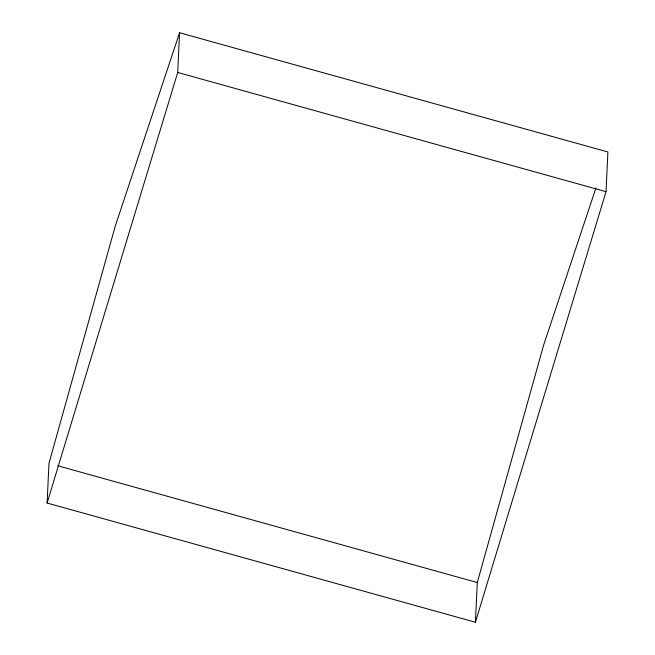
<?xml version="1.0" encoding="UTF-8"?>
<svg xmlns="http://www.w3.org/2000/svg" width="655" height="655" viewBox="0 0 655 655"><rect width="100%" height="100%" fill="white"/><g stroke="black" fill="none" stroke-linecap="round" stroke-linejoin="round"><path stroke-width="0.98" d="M47.103 503.024L48.969 463.314L115.321 225.901L179.585 32.75L607.897 151.976L606.031 191.686L475.415 622.25L47.103 503.024L177.71 72.459L179.585 32.75M475.415 622.25L477.29 582.541L543.634 345.119L595.952 187.887M177.71 72.459L606.031 191.686M57.697 465.746L477.29 582.541"/></g></svg>
